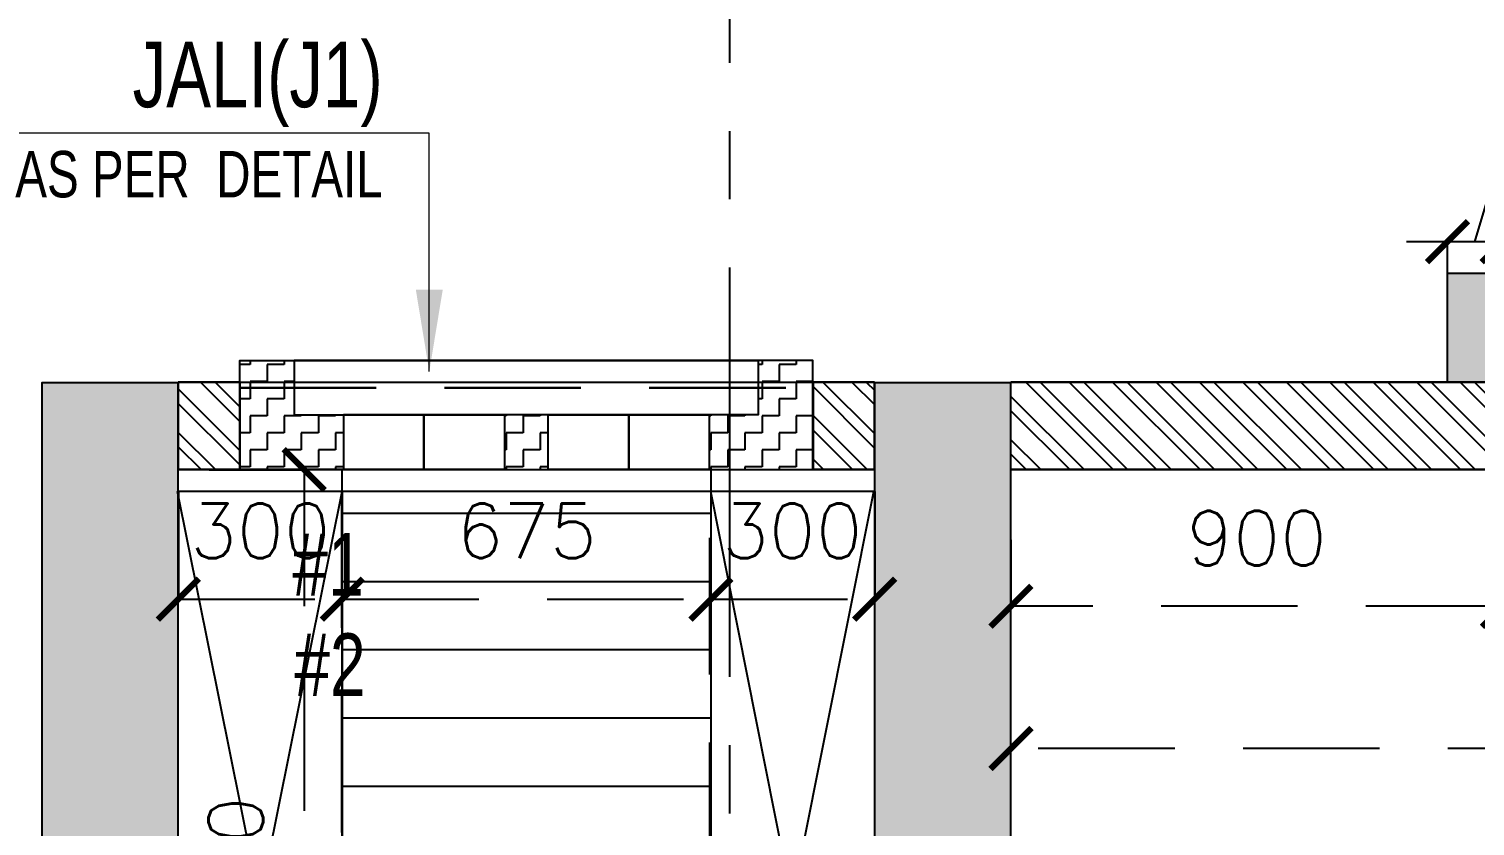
# Model space of a CAD drawing. Header units: millimetres. Extents: x 1124992 to 1258557, y -5767803 to -5695799.
# Drawn here: x 1213314 to 1215962, y -5710752 to -5709291 of the extents above; entities that cross this region are included whole.
import ezdxf

# ---------------------------------------------------------------- set-up
doc = ezdxf.new("R2010")
doc.units = ezdxf.units.MM
doc.header["$LTSCALE"] = 1000
doc.header["$MEASUREMENT"] = 0
for name, pattern in [('$1$AUDIT_D_120904163729-0', [0]), ('$36$HIDDEN', [0.375, 0.25, -0.125]), ('3BHK-A$0$AUDIT_D_120904163729-0', [0]), ('AUDIT_D_120904163729-0', [0]), ('T8(T9 IS SIMILAR) - DIMENSION & TEXTING$0$HIDDEN', [0.375, 0.25, -0.125]), ('T8(T9 IS SIMILAR) - TYPICAL FLOOR ELEVATION$0$AUDIT_D_120904163729-0', [0]), ('T8(T9 IS SIMILAR) - TYPICAL FLOOR ELEVATION$0$HIDDEN', [0.375, 0.25, -0.125]), ('T8(T9 IS SIMILAR)$0$$0$HIDDEN', [0.375, 0.25, -0.125]), ('T8(T9 IS SIMILAR)$0$HIDDEN', [0.375, 0.25, -0.125]), ('T8_REFUGE COLUMNS$0$CENTER2', [1.125, 0.75, -0.125, 0.125, -0.125])]:
    doc.linetypes.add(name, pattern=pattern)
doc.layers.get('0').update_dxf_attribs({"linetype": 'AUDIT_D_120904163729-0'})
for name, color, linetype in [('$0$A-HATCH -160', 251, '$1$AUDIT_D_120904163729-0'), ('$21$A-DIMENSIONS', 2, '$36$HIDDEN'), ('3BHK-A$0$$1$CUT-OUT', 49, 'Continuous'), ('3BHK-A$0$A-HATCH -160', 251, '3BHK-A$0$AUDIT_D_120904163729-0'), ('3BHK-A$0$CUT-OUT', 49, 'Continuous'), ('3BHK-A$0$ELE 1', 1, 'Continuous'), ('T8(T9 IS SIMILAR) - DIMENSION & TEXTING$0$A-DIMENSIONS', 2, 'T8(T9 IS SIMILAR) - DIMENSION & TEXTING$0$HIDDEN'), ('T8(T9 IS SIMILAR) - TYPICAL FLOOR ELEVATION$0$A-DIM', 1, 'T8(T9 IS SIMILAR) - TYPICAL FLOOR ELEVATION$0$AUDIT_D_120904163729-0'), ('T8(T9 IS SIMILAR) - TYPICAL FLOOR ELEVATION$0$A-WALL HATCH', 252, 'T8(T9 IS SIMILAR) - TYPICAL FLOOR ELEVATION$0$AUDIT_D_120904163729-0'), ('T8(T9 IS SIMILAR) - TYPICAL FLOOR ELEVATION$0$A-WALL-FEATURES', 6, 'T8(T9 IS SIMILAR) - TYPICAL FLOOR ELEVATION$0$AUDIT_D_120904163729-0'), ('T8_REFUGE COLUMNS$0$A-CENTERLINE', 193, 'T8_REFUGE COLUMNS$0$CENTER2'), ('T8_REFUGE COLUMNS$0$A-RCC COLS', 3, 'Continuous'), ('T8_TYPICAL COLUMNS$0$A-RCC COLS', 3, 'Continuous')]:
    doc.layers.add(name, color=color, linetype=linetype)
for name, color, linetype, lineweight in [('3BHK-A$0$$1$A-WALL- 160', 6, 'Continuous', 30), ('T8(T9 IS SIMILAR) - DIMENSION & TEXTING$0$R0-18-10-2014-T1-1st Podium Floor Plan$0$Text', 2, 'Continuous', 0), ('T8(T9 IS SIMILAR) - TYPICAL FLOOR ELEVATION$0$ELE-1', 4, 'Continuous', 30), ('T8(T9 IS SIMILAR)$0$D&W', 8, 'Continuous', 25), ('T8(T9 IS SIMILAR)$0$SCPL BEAM', 191, 'T8(T9 IS SIMILAR)$0$$0$HIDDEN', 13)]:
    doc.layers.add(name, color=color, linetype=linetype, lineweight=lineweight)
doc.layers.add('T8_REFUGE COLUMNS$1$COL-HATCH', color=7, linetype='Continuous', lineweight=25, true_color=0xa3a3a3)
doc.styles.add('T8(T9 IS SIMILAR) - DIMENSION & TEXTING$0$ARIAL ARROW', font='swisscl.ttf')
doc.styles.add('T8(T9 IS SIMILAR) - DIMENSION & TEXTING$0$Romans 1', font='romans.shx', dxfattribs={"height": 100})
doc.styles.add('T8(T9 IS SIMILAR) - DIMENSION & TEXTING$0$Tahoma', font='tahoma.ttf')
doc.styles.add('T8(T9 IS SIMILAR) - TYPICAL FLOOR ELEVATION$0$Romans 1', font='romans.shx', dxfattribs={"height": 100})
doc.dimstyles.new('T8(T9 IS SIMILAR) - DIMENSION & TEXTING$0$ALPINE S', dxfattribs={"dimscale": 0, "dimtxt": 100, "dimasz": 75, "dimexe": 0, "dimexo": 0, "dimgap": 75, "dimtad": 1, "dimdec": 0, "dimzin": 0, "dimdsep": 46, "dimtxsty": 'T8(T9 IS SIMILAR) - DIMENSION & TEXTING$0$Romans 1', "dimblk": 'T8(T9 IS SIMILAR) - DIMENSION & TEXTING$0$_ArchTick', "dimcen": 0.09, "dimclrd": 256, "dimclre": 256, "dimclrt": 7, "dimadec": 0, "dimazin": 0, "dimtfac": 1, "dimtdec": 0, "dimtofl": 0, "dimtmove": 1, "dimatfit": 0, "dimldrblk": 'T8(T9 IS SIMILAR) - DIMENSION & TEXTING$0$_Open90', "dimfxl": 1, "dimtolj": 1, "dimtzin": 0, "dimarcsym": 0})
doc.dimstyles.new('T8(T9 IS SIMILAR) - DIMENSION & TEXTING$0$SAMATA STD', dxfattribs={"dimtxt": 100, "dimasz": 50, "dimexe": 50, "dimexo": 50, "dimgap": 10, "dimtad": 0, "dimdec": 0, "dimrnd": 5, "dimzin": 0, "dimdsep": 46, "dimtxsty": 'T8(T9 IS SIMILAR) - DIMENSION & TEXTING$0$Tahoma', "dimblk": 'T8(T9 IS SIMILAR) - DIMENSION & TEXTING$0$_Origin2', "dimcen": -50, "dimdle": 50, "dimclrd": 7, "dimclre": 7, "dimclrt": 7, "dimadec": 0, "dimazin": 0, "dimtfac": 1, "dimtdec": 0, "dimtmove": 1, "dimatfit": 3, "dimfxl": 150, "dimtfill": 1, "dimtolj": 1, "dimtzin": 0, "dimlwd": -1, "dimlwe": -1, "dimarcsym": 0})
doc.dimstyles.new('T8(T9 IS SIMILAR) - TYPICAL FLOOR ELEVATION$0$ALPINE S', dxfattribs={"dimscale": 0, "dimtxt": 100, "dimasz": 75, "dimexe": 0, "dimexo": 0, "dimgap": 75, "dimtad": 1, "dimdec": 0, "dimzin": 0, "dimdsep": 46, "dimtxsty": 'T8(T9 IS SIMILAR) - TYPICAL FLOOR ELEVATION$0$Romans 1', "dimblk": 'T8(T9 IS SIMILAR) - TYPICAL FLOOR ELEVATION$0$_ArchTick', "dimcen": 0.09, "dimclrd": 256, "dimclre": 256, "dimclrt": 7, "dimadec": 0, "dimazin": 0, "dimtfac": 1, "dimtdec": 0, "dimtofl": 0, "dimtmove": 1, "dimatfit": 0, "dimldrblk": 'T8(T9 IS SIMILAR) - TYPICAL FLOOR ELEVATION$0$_Open90', "dimfxl": 1, "dimtolj": 1, "dimtzin": 0, "dimarcsym": 0})
pattern_1 = [(45, (-0.65, 1285.594), (-39.77475644, 39.77475644), []), (45, (25.864, 1285.594), (-39.77475644, 39.77475644), [])]
pattern_2 = [(0, (0, 0), (31.25, 31.25), [31.25, -31.25]), (90, (31.25, 0), (-31.25, 31.25), [31.25, -31.25])]

# ---------------------------------------------------------------- blocks, each defined once
blk = doc.blocks.new('T8(T9 IS SIMILAR) - DIMENSION & TEXTING$0$_ArchTick')
at = {"color": 0, "linetype": 'ByBlock', "const_width": 0.15}
blk.add_lwpolyline([(-0.5, -0.5), (0.5, 0.5)], dxfattribs=at)
blk = doc.blocks.new('*D439')
at = {"layer": 'T8(T9 IS SIMILAR) - DIMENSION & TEXTING$0$A-DIMENSIONS', "linetype": 'T8(T9 IS SIMILAR) - DIMENSION & TEXTING$0$HIDDEN', "lineweight": -2, "transparency": 16777216}
for p, q in [((1215112.3, -5710724.7), (1215112.3, -5710609.5)), ((1218412.3, -5710724.7), (1218412.3, -5710609.5))]:
    blk.add_line(p, q, dxfattribs=at)
at = {"layer": 'T8(T9 IS SIMILAR) - DIMENSION & TEXTING$0$A-DIMENSIONS', "lineweight": -2, "transparency": 16777216}
blk.add_line((1218412.3, -5710609.5), (1215112.3, -5710609.5), dxfattribs=at)
at = {"layer": 'T8(T9 IS SIMILAR) - DIMENSION & TEXTING$0$A-DIMENSIONS', "linetype": 'ByBlock', "lineweight": -2, "transparency": 16777216, "xscale": 75, "yscale": 75, "zscale": 75, "rotation": 180}
blk.add_blockref('T8(T9 IS SIMILAR) - DIMENSION & TEXTING$0$_ArchTick', (1215112.3, -5710609.5), dxfattribs=at)
at = {"layer": 'T8(T9 IS SIMILAR) - DIMENSION & TEXTING$0$A-DIMENSIONS', "linetype": 'ByBlock', "lineweight": -2, "transparency": 16777216, "xscale": 75, "yscale": 75, "zscale": 75}
blk.add_blockref('T8(T9 IS SIMILAR) - DIMENSION & TEXTING$0$_ArchTick', (1218412.3, -5710609.5), dxfattribs=at)
at = {"layer": 'T8(T9 IS SIMILAR) - DIMENSION & TEXTING$0$A-DIMENSIONS', "color": 7, "linetype": 'ByBlock', "transparency": 16777216, "insert": (1216762.3, -5710484.5), "char_height": 100, "attachment_point": 5, "style": 'T8(T9 IS SIMILAR) - DIMENSION & TEXTING$0$Romans 1'}
blk.add_mtext('\\A1;3300', dxfattribs=at)
blk = doc.blocks.new('T8(T9 IS SIMILAR) - DIMENSION & TEXTING$0$_Open90')
at = {"color": 0, "linetype": 'ByBlock', "lineweight": -2}
for p, q in [((-0.5, 0.5), (0, 0)), ((0, 0), (-1, 0)), ((0, 0), (-0.5, -0.5))]:
    blk.add_line(p, q, dxfattribs=at)
blk = doc.blocks.new('*D441')
at = {"layer": 'T8(T9 IS SIMILAR) - DIMENSION & TEXTING$0$A-DIMENSIONS', "linetype": 'T8(T9 IS SIMILAR) - DIMENSION & TEXTING$0$HIDDEN', "lineweight": -2, "transparency": 16777216}
for p, q in [((1215112.3, -5710227.2), (1215112.3, -5710349)), ((1216012.3, -5710227.2), (1216012.3, -5710349))]:
    blk.add_line(p, q, dxfattribs=at)
at = {"layer": 'T8(T9 IS SIMILAR) - DIMENSION & TEXTING$0$A-DIMENSIONS', "lineweight": -2, "transparency": 16777216}
blk.add_line((1216012.3, -5710349), (1215112.3, -5710349), dxfattribs=at)
at = {"layer": 'T8(T9 IS SIMILAR) - DIMENSION & TEXTING$0$A-DIMENSIONS', "linetype": 'ByBlock', "lineweight": -2, "transparency": 16777216, "xscale": 75, "yscale": 75, "zscale": 75, "rotation": 180}
blk.add_blockref('T8(T9 IS SIMILAR) - DIMENSION & TEXTING$0$_ArchTick', (1215112.3, -5710349), dxfattribs=at)
at = {"layer": 'T8(T9 IS SIMILAR) - DIMENSION & TEXTING$0$A-DIMENSIONS', "linetype": 'ByBlock', "lineweight": -2, "transparency": 16777216, "xscale": 75, "yscale": 75, "zscale": 75}
blk.add_blockref('T8(T9 IS SIMILAR) - DIMENSION & TEXTING$0$_ArchTick', (1216012.3, -5710349), dxfattribs=at)
at = {"layer": 'T8(T9 IS SIMILAR) - DIMENSION & TEXTING$0$A-DIMENSIONS', "color": 7, "linetype": 'ByBlock', "transparency": 16777216, "insert": (1215562.3, -5710224), "char_height": 100, "attachment_point": 5, "style": 'T8(T9 IS SIMILAR) - DIMENSION & TEXTING$0$Romans 1'}
blk.add_mtext('\\A1;900', dxfattribs=at)
blk = doc.blocks.new('T8(T9 IS SIMILAR) - DIMENSION & TEXTING$0$_Origin2')
at = {"color": 0, "linetype": 'ByBlock', "lineweight": -2}
blk.add_line((-0.5, 0), (-1, 0), dxfattribs=at)
for radius in [0.5, 0.25]:
    blk.add_circle((0, 0), radius, dxfattribs=at)
blk = doc.blocks.new('*D332')
at = {"layer": 'T8(T9 IS SIMILAR) - DIMENSION & TEXTING$0$A-DIMENSIONS', "linetype": 'T8(T9 IS SIMILAR) - DIMENSION & TEXTING$0$HIDDEN', "lineweight": -2, "transparency": 16777216}
for p, q in [((1213587.3, -5710138.5), (1213587.3, -5710336)), ((1213887.5, -5710138.5), (1213887.5, -5710336))]:
    blk.add_line(p, q, dxfattribs=at)
at = {"layer": 'T8(T9 IS SIMILAR) - DIMENSION & TEXTING$0$A-DIMENSIONS', "lineweight": -2, "transparency": 16777216}
blk.add_line((1213587.3, -5710336), (1213887.5, -5710336), dxfattribs=at)
at = {"layer": 'T8(T9 IS SIMILAR) - DIMENSION & TEXTING$0$A-DIMENSIONS', "linetype": 'ByBlock', "lineweight": -2, "transparency": 16777216, "xscale": 75, "yscale": 75, "zscale": 75, "rotation": 180}
blk.add_blockref('T8(T9 IS SIMILAR) - DIMENSION & TEXTING$0$_ArchTick', (1213587.3, -5710336), dxfattribs=at)
at = {"layer": 'T8(T9 IS SIMILAR) - DIMENSION & TEXTING$0$A-DIMENSIONS', "linetype": 'ByBlock', "lineweight": -2, "transparency": 16777216, "xscale": 75, "yscale": 75, "zscale": 75}
blk.add_blockref('T8(T9 IS SIMILAR) - DIMENSION & TEXTING$0$_ArchTick', (1213887.5, -5710336), dxfattribs=at)
at = {"layer": 'T8(T9 IS SIMILAR) - DIMENSION & TEXTING$0$A-DIMENSIONS', "color": 7, "linetype": 'ByBlock', "transparency": 16777216, "insert": (1213737.4, -5710211), "char_height": 100, "attachment_point": 5, "style": 'T8(T9 IS SIMILAR) - DIMENSION & TEXTING$0$Romans 1'}
blk.add_mtext('\\A1;300', dxfattribs=at)
blk = doc.blocks.new('*D333')
at = {"layer": 'T8(T9 IS SIMILAR) - DIMENSION & TEXTING$0$A-DIMENSIONS', "linetype": 'T8(T9 IS SIMILAR) - DIMENSION & TEXTING$0$HIDDEN', "lineweight": -2, "transparency": 16777216}
for p, q in [((1213643.5, -5710098.8), (1213817.6, -5710098.8)), ((1213643.7, -5711639.2), (1213817.6, -5711639.2))]:
    blk.add_line(p, q, dxfattribs=at)
at = {"layer": 'T8(T9 IS SIMILAR) - DIMENSION & TEXTING$0$A-DIMENSIONS', "lineweight": -2, "transparency": 16777216}
blk.add_line((1213817.6, -5710098.8), (1213817.6, -5711639.2), dxfattribs=at)
at = {"layer": 'T8(T9 IS SIMILAR) - DIMENSION & TEXTING$0$A-DIMENSIONS', "linetype": 'ByBlock', "lineweight": -2, "transparency": 16777216, "xscale": 75, "yscale": 75, "zscale": 75}
for p, rotation in [((1213817.6, -5710098.8), 90), ((1213817.6, -5711639.2), 270)]:
    blk.add_blockref('T8(T9 IS SIMILAR) - DIMENSION & TEXTING$0$_ArchTick', p, dxfattribs=dict(at, rotation=rotation))
at = {"layer": 'T8(T9 IS SIMILAR) - DIMENSION & TEXTING$0$A-DIMENSIONS', "color": 7, "linetype": 'ByBlock', "transparency": 16777216, "insert": (1213692.6, -5710869), "char_height": 100, "attachment_point": 5, "rotation": 90, "style": 'T8(T9 IS SIMILAR) - DIMENSION & TEXTING$0$Romans 1'}
blk.add_mtext('\\A1;1540', dxfattribs=at)
blk = doc.blocks.new('*D179')
at = {"layer": 'T8(T9 IS SIMILAR) - DIMENSION & TEXTING$0$A-DIMENSIONS', "linetype": 'T8(T9 IS SIMILAR) - DIMENSION & TEXTING$0$HIDDEN', "lineweight": -2, "transparency": 16777216}
for p, q in [((1213887.5, -5710138.5), (1213887.5, -5710336)), ((1214562.6, -5710138.5), (1214562.6, -5710336))]:
    blk.add_line(p, q, dxfattribs=at)
at = {"layer": 'T8(T9 IS SIMILAR) - DIMENSION & TEXTING$0$A-DIMENSIONS', "lineweight": -2, "transparency": 16777216}
blk.add_line((1213887.5, -5710336), (1214562.6, -5710336), dxfattribs=at)
at = {"layer": 'T8(T9 IS SIMILAR) - DIMENSION & TEXTING$0$A-DIMENSIONS', "linetype": 'ByBlock', "lineweight": -2, "transparency": 16777216, "xscale": 75, "yscale": 75, "zscale": 75, "rotation": 180}
blk.add_blockref('T8(T9 IS SIMILAR) - DIMENSION & TEXTING$0$_ArchTick', (1213887.5, -5710336), dxfattribs=at)
at = {"layer": 'T8(T9 IS SIMILAR) - DIMENSION & TEXTING$0$A-DIMENSIONS', "linetype": 'ByBlock', "lineweight": -2, "transparency": 16777216, "xscale": 75, "yscale": 75, "zscale": 75}
blk.add_blockref('T8(T9 IS SIMILAR) - DIMENSION & TEXTING$0$_ArchTick', (1214562.6, -5710336), dxfattribs=at)
at = {"layer": 'T8(T9 IS SIMILAR) - DIMENSION & TEXTING$0$A-DIMENSIONS', "color": 7, "linetype": 'ByBlock', "transparency": 16777216, "insert": (1214225, -5710211), "char_height": 100, "attachment_point": 5, "style": 'T8(T9 IS SIMILAR) - DIMENSION & TEXTING$0$Romans 1'}
blk.add_mtext('\\A1;675', dxfattribs=at)
blk = doc.blocks.new('*D180')
at = {"layer": 'T8(T9 IS SIMILAR) - DIMENSION & TEXTING$0$A-DIMENSIONS', "linetype": 'T8(T9 IS SIMILAR) - DIMENSION & TEXTING$0$HIDDEN', "lineweight": -2, "transparency": 16777216}
for p, q in [((1214562.6, -5710138.5), (1214562.6, -5710336)), ((1214862.8, -5710138.5), (1214862.8, -5710336))]:
    blk.add_line(p, q, dxfattribs=at)
at = {"layer": 'T8(T9 IS SIMILAR) - DIMENSION & TEXTING$0$A-DIMENSIONS', "lineweight": -2, "transparency": 16777216}
blk.add_line((1214562.6, -5710336), (1214862.8, -5710336), dxfattribs=at)
at = {"layer": 'T8(T9 IS SIMILAR) - DIMENSION & TEXTING$0$A-DIMENSIONS', "linetype": 'ByBlock', "lineweight": -2, "transparency": 16777216, "xscale": 75, "yscale": 75, "zscale": 75, "rotation": 180}
blk.add_blockref('T8(T9 IS SIMILAR) - DIMENSION & TEXTING$0$_ArchTick', (1214562.6, -5710336), dxfattribs=at)
at = {"layer": 'T8(T9 IS SIMILAR) - DIMENSION & TEXTING$0$A-DIMENSIONS', "linetype": 'ByBlock', "lineweight": -2, "transparency": 16777216, "xscale": 75, "yscale": 75, "zscale": 75}
blk.add_blockref('T8(T9 IS SIMILAR) - DIMENSION & TEXTING$0$_ArchTick', (1214862.8, -5710336), dxfattribs=at)
at = {"layer": 'T8(T9 IS SIMILAR) - DIMENSION & TEXTING$0$A-DIMENSIONS', "color": 7, "linetype": 'ByBlock', "transparency": 16777216, "insert": (1214711.7, -5710211), "char_height": 100, "attachment_point": 5, "style": 'T8(T9 IS SIMILAR) - DIMENSION & TEXTING$0$Romans 1'}
blk.add_mtext('\\A1;300', dxfattribs=at)
blk = doc.blocks.new('T8_REFUGE COLUMNS')
at = {"layer": 'T8_REFUGE COLUMNS$1$COL-HATCH', "linetype": 'ByBlock'}
h = blk.add_hatch(color=256, dxfattribs=at)
h.dxf.hatch_style = 1
h.paths.add_polyline_path([(1213587.1, -5709939.9), (1213337.1, -5709939.9), (1213337.1, -5714149.9), (1213587.1, -5714149.9)])
h = blk.add_hatch(color=256, dxfattribs=at)
h.dxf.hatch_style = 1
h.paths.add_polyline_path([(1214862.1, -5711799.9), (1215112.1, -5711799.9), (1215112.1, -5709939.9), (1214862.1, -5709939.9)])
at = {"layer": 'T8_REFUGE COLUMNS$0$A-CENTERLINE'}
blk.add_line((1214597.1, -5722853.5), (1214597.1, -5698299.6), dxfattribs=at)
at = {"layer": 'T8_REFUGE COLUMNS$0$A-RCC COLS', "linetype": 'ByBlock'}
for points in [[(1213587.1, -5709939.9), (1213337.1, -5709939.9), (1213337.1, -5714149.9), (1213587.1, -5714149.9)], [(1214862.1, -5711799.9), (1215112.1, -5711799.9), (1215112.1, -5709939.9), (1214862.1, -5709939.9)]]:
    blk.add_lwpolyline(points, close=True, dxfattribs=at)
blk = doc.blocks.new('T8_TYPICAL COLUMNS')
at = {"layer": 'T8_TYPICAL COLUMNS$0$A-RCC COLS', "linetype": 'ByBlock'}
blk.add_blockref('T8_REFUGE COLUMNS', (0, 0), dxfattribs=at)
blk = doc.blocks.new('3BHK-A')
at = {"layer": '3BHK-A$0$A-HATCH -160', "linetype": 'ByBlock'}
h = blk.add_hatch(dxfattribs=at)
h.set_pattern_fill('ANSI32', color=256, scale=150)
h.set_pattern_definition(pattern_1)
h.paths.add_polyline_path([(1196532.4, -5710099.8), (1197432.3, -5710099.8), (1197432.3, -5709939.8), (1196532.4, -5709939.8)])
h = blk.add_hatch(dxfattribs=at)
h.set_pattern_fill('ANSI32', color=256, scale=150)
h.set_pattern_definition(pattern_1)
h.paths.add_polyline_path([(1197682.4, -5709940), (1197794.9, -5709940), (1197794.9, -5710099.8), (1197682.4, -5710099.8)])
h = blk.add_hatch(dxfattribs=at)
h.set_pattern_fill('ANSI32', color=256, scale=150)
h.set_pattern_definition(pattern_1)
h.paths.add_polyline_path([(1198844.9, -5710099.8), (1198957.4, -5710099.8), (1198957.4, -5709939.8), (1198844.9, -5709939.8)])
at = {"layer": '3BHK-A$0$CUT-OUT'}
h = blk.add_hatch(dxfattribs=at)
h.set_pattern_fill('ANSI31', color=256, scale=1000, angle=135)
h.set_pattern_definition([(180, (11267.68, 7945.86), (-2e-14, -125), [])])
h.paths.add_polyline_path([(1198657.1, -5710098.5), (1197982.2, -5710098.5), (1197981.9, -5711639.1), (1198657.1, -5711639.1)])
at = {"layer": '3BHK-A$0$$1$A-WALL- 160', "linetype": 'ByBlock'}
for p, q in [((1197432.3, -5709938.5, 0), (1196532.4, -5709938.5, 0)), ((1197432.3, -5710098.5, 0), (1196532.4, -5710098.5, 0))]:
    blk.add_line(p, q, dxfattribs=at)
at = {"layer": '3BHK-A$0$$1$A-WALL- 160', "linetype": 'ByBlock', "elevation": 0}
for points in [[(1197794.9, -5709938.5), (1197682.4, -5709938.5), (1197682.4, -5710098.5), (1197794.9, -5710098.5)], [(1198844.9, -5709938.5), (1198957.4, -5709938.5), (1198957.4, -5710098.5), (1198844.9, -5710098.5)]]:
    blk.add_lwpolyline(points, close=True, dxfattribs=at)
at = {"layer": '3BHK-A$0$$1$CUT-OUT'}
for p, q in [((1198844.9, -5709938.5, 0), (1197794.9, -5709938.5, 0)), ((1198844.9, -5710098.5, 0), (1197794.9, -5710098.5, 0))]:
    blk.add_line(p, q, dxfattribs=at)
at = {"layer": '3BHK-A$0$CUT-OUT'}
for p, q in [((1197683.8, -5711639.1, 0), (1197982, -5710138.5, 0.4)), ((1197982, -5711639.1, 0.4), (1197683.8, -5710138.5, 0)), ((1198958.8, -5711639.1, 0), (1198657.1, -5710138.5, 0.4)), ((1198657.1, -5711639.1, 0.4), (1198958.8, -5710138.5, 0))]:
    blk.add_line(p, q, dxfattribs=at)
at = {"layer": '3BHK-A$0$CUT-OUT', "elevation": 0.4}
blk.add_lwpolyline([(1198657.1, -5710098.5), (1197982.2, -5710098.5), (1197981.9, -5711639.1), (1198657.1, -5711639.1)], close=True, dxfattribs=at)
at = {"layer": '3BHK-A$0$ELE 1', "linetype": 'ByBlock'}
for p, q in [((1197683.8, -5710138.5, 0), (1198957.5, -5710138.5, -0.5)), ((1197982, -5710138.5, 0.4), (1197982, -5711639.1, 0.4)), ((1198657.1, -5710138.5, 0.4), (1198657.1, -5711639.1, 0.4))]:
    blk.add_line(p, q, dxfattribs=at)
blk = doc.blocks.new('T8(T9 IS SIMILAR) - TYPICAL FLOOR ELEVATION$0$_ArchTick')
at = {"color": 0, "linetype": 'ByBlock', "const_width": 0.15}
blk.add_lwpolyline([(-0.5, -0.5), (0.5, 0.5)], dxfattribs=at)
blk = doc.blocks.new('*D728')
at = {"layer": 'T8(T9 IS SIMILAR) - TYPICAL FLOOR ELEVATION$0$A-DIM', "lineweight": -2, "transparency": 16777216}
for p, q in [((1215961.7, -5709681.1), (1216010.5, -5709518.6)), ((1216010.5, -5709518.6), (1216403.3, -5709518.6)), ((1215911.7, -5709681.1), (1215836.7, -5709681.1)), ((1216011.7, -5709681.1), (1215911.7, -5709681.1)), ((1216011.7, -5709681.1), (1216086.7, -5709681.1))]:
    blk.add_line(p, q, dxfattribs=at)
at = {"layer": 'T8(T9 IS SIMILAR) - TYPICAL FLOOR ELEVATION$0$A-DIM', "linetype": 'T8(T9 IS SIMILAR) - TYPICAL FLOOR ELEVATION$0$HIDDEN', "lineweight": -2, "transparency": 16777216}
for p, q in [((1215911.7, -5709738.8), (1215911.7, -5709681.1)), ((1216011.7, -5709738.8), (1216011.7, -5709681.1))]:
    blk.add_line(p, q, dxfattribs=at)
at = {"layer": 'T8(T9 IS SIMILAR) - TYPICAL FLOOR ELEVATION$0$A-DIM', "linetype": 'ByBlock', "lineweight": -2, "transparency": 16777216, "xscale": 75, "yscale": 75, "zscale": 75}
blk.add_blockref('T8(T9 IS SIMILAR) - TYPICAL FLOOR ELEVATION$0$_ArchTick', (1215911.7, -5709681.1), dxfattribs=at)
at = {"layer": 'T8(T9 IS SIMILAR) - TYPICAL FLOOR ELEVATION$0$A-DIM', "linetype": 'ByBlock', "lineweight": -2, "transparency": 16777216, "xscale": 75, "yscale": 75, "zscale": 75, "rotation": 180}
blk.add_blockref('T8(T9 IS SIMILAR) - TYPICAL FLOOR ELEVATION$0$_ArchTick', (1216011.7, -5709681.1), dxfattribs=at)
at = {"layer": 'T8(T9 IS SIMILAR) - TYPICAL FLOOR ELEVATION$0$A-DIM', "color": 7, "linetype": 'ByBlock', "transparency": 16777216, "insert": (1216206.9, -5709393.6), "char_height": 100, "attachment_point": 5, "style": 'T8(T9 IS SIMILAR) - TYPICAL FLOOR ELEVATION$0$Romans 1', "bg_fill": 3, "box_fill_scale": 1.25, "bg_fill_color": 256, "bg_fill_true_color": 13158600, "bg_fill_transparency": 0}
blk.add_mtext('\\A1;100', dxfattribs=at)
blk = doc.blocks.new('T8(T9 IS SIMILAR) - TYPICAL FLOOR ELEVATION$0$_Open90')
at = {"color": 0, "linetype": 'ByBlock', "lineweight": -2}
for p, q in [((-0.5, 0.5), (0, 0)), ((0, 0), (-1, 0)), ((0, 0), (-0.5, -0.5))]:
    blk.add_line(p, q, dxfattribs=at)
blk = doc.blocks.new('T8(T9 IS SIMILAR) - TYPICAL FLOOR ELEVATION$0$JG')
at = {"layer": 'T8(T9 IS SIMILAR) - TYPICAL FLOOR ELEVATION$0$A-WALL HATCH', "linetype": 'ByBlock'}
h = blk.add_hatch(dxfattribs=at)
h.set_pattern_fill('ZIGZAG', color=256, scale=250)
h.set_pattern_definition(pattern_2)
h.paths.add_polyline_path([(1133312.3, -5722820.5), (1133392.5, -5722820.5), (1133392.5, -5722720.5), (1133312.3, -5722720.5)])
edge = h.paths.add_edge_path()
edge.add_line((1133877.2, -5722870.5), (1133877.2, -5722920.5))
edge.add_line((1133877.2, -5722920.5), (1133777.2, -5722920.5))
edge.add_line((1133777.2, -5722920.5), (1133777.2, -5722870.5))
edge.add_line((1133777.2, -5722870.5), (1133777.2, -5722820.5))
edge.add_line((1133777.2, -5722820.5), (1133687.4, -5722820.5))
edge.add_line((1133687.4, -5722820.5), (1133687.4, -5722720.5))
edge.add_line((1133687.4, -5722720.5), (1133877.2, -5722720.6))
edge.add_line((1133877.2, -5722720.6), (1133877.2, -5722870.5))
edge.add_line((1132827.4, -5722870.5), (1132827.4, -5722920.5))
edge.add_line((1132827.4, -5722920.5), (1132927.4, -5722920.5))
edge.add_line((1132927.4, -5722920.5), (1132927.4, -5722870.5))
edge.add_line((1132927.4, -5722870.5), (1132927.4, -5722820.5))
edge.add_line((1132927.4, -5722820.5), (1133017.4, -5722820.5))
edge.add_line((1133017.4, -5722820.5), (1133017.4, -5722720.5))
edge.add_line((1133017.4, -5722720.5), (1132827.4, -5722720.5))
edge.add_line((1132827.4, -5722720.5), (1132827.4, -5722870.5))
at = {"layer": 'T8(T9 IS SIMILAR) - TYPICAL FLOOR ELEVATION$0$A-WALL-FEATURES', "color": 3, "elevation": -1.3}
for points in [[(1132827.4, -5722870.5), (1132827.4, -5722870.5), (1132827.4, -5722920.5), (1132927.4, -5722920.5), (1132927.4, -5722870.5), (1132927.4, -5722820.5), (1133017.4, -5722820.5), (1133017.4, -5722720.5), (1132827.4, -5722720.5), (1132827.4, -5722870.5)], [(1133877.2, -5722870.5), (1133877.2, -5722870.5), (1133877.2, -5722920.5), (1133777.2, -5722920.5), (1133777.2, -5722870.5), (1133777.2, -5722820.5), (1133687.4, -5722820.5), (1133687.4, -5722720.5), (1133877.2, -5722720.6), (1133877.2, -5722870.5)]]:
    blk.add_lwpolyline(points, dxfattribs=at)
blk.add_lwpolyline([(1133312.3, -5722820.5), (1133392.5, -5722820.5), (1133392.5, -5722720.5), (1133312.3, -5722720.5)], close=True, dxfattribs=at)
at = {"layer": 'T8(T9 IS SIMILAR) - TYPICAL FLOOR ELEVATION$0$ELE-1', "color": 5}
for p, q in [((1133017.4, -5722720.5, -1.3), (1133312.3, -5722720.5, -1.3)), ((1133164.8, -5722820.5, -1.3), (1133164.8, -5722720.5, -1.3)), ((1133687.4, -5722720.5, -1.3), (1133392.5, -5722720.5, -1.3)), ((1133539.9, -5722820.5, -1.3), (1133539.9, -5722720.5, -1.3)), ((1133312.3, -5722820.5, -1.3), (1133017.4, -5722820.5, -1.3)), ((1133392.5, -5722820.5, -1.3), (1133687.4, -5722820.5, -1.3)), ((1132927.4, -5722920.5, -1.3), (1133777.2, -5722920.5, -1.3))]:
    blk.add_line(p, q, dxfattribs=at)
at = {"layer": 'T8(T9 IS SIMILAR) - TYPICAL FLOOR ELEVATION$0$ELE-1', "color": 5, "linetype": 'T8(T9 IS SIMILAR) - TYPICAL FLOOR ELEVATION$0$HIDDEN'}
blk.add_line((1133877.2, -5722870.5, -1.3), (1132827.4, -5722870.5, -1.3), dxfattribs=at)
blk = doc.blocks.new('T8(T9 IS SIMILAR) - DIMENSION & TEXTING')
at = {"layer": 'T8(T9 IS SIMILAR) - DIMENSION & TEXTING$0$R0-18-10-2014-T1-1st Podium Floor Plan$0$Text', "style": 'T8(T9 IS SIMILAR) - DIMENSION & TEXTING$0$ARIAL ARROW'}
for s, insert, char_height, width, attachment_point in [('JALI(J1)\\P{\\H0.70833x;AS PER  DETAIL}', (1213961.6, -5709314.9, 0.5), 120, 3557.379, 3), ('#1', (1213926.8, -5710329.8, 0), 114.75, 1512.561, 9), ('#2', (1213930.4, -5710513.4, 0), 114.75, 1512.561, 9)]:
    blk.add_mtext(s, dxfattribs=dict(at, insert=insert, char_height=char_height, width=width, attachment_point=attachment_point))
at = {"layer": 'T8(T9 IS SIMILAR) - DIMENSION & TEXTING$0$A-DIMENSIONS', "linetype": 'ByBlock'}
dim = blk.add_linear_dim(base=(1213817.6, -5711639.2), p1=(1213643.5, -5710098.8), p2=(1213643.7, -5711639.2), angle=270, dimstyle='T8(T9 IS SIMILAR) - DIMENSION & TEXTING$0$ALPINE S', override={"dimscale": 1, "dimfxl": 5, "dimarcsym": 1}, dxfattribs=at)
dim.commit()
dim.dimension.update_dxf_attribs({"geometry": '*D333', "text_midpoint": (1213692.6, -5710869)})
for base, p1, p2, picture, middle in [((1213887.5, -5710336), (1213587.3, -5710138.5, 0), (1213887.5, -5710138.5, 0.9), '*D332', (1213737.4, -5710336)), ((1214862.8, -5710336), (1214562.6, -5710138.5), (1214862.8, -5710138.5, 0.5), '*D180', (1214711.7, -5710336))]:
    dim = blk.add_linear_dim(base=base, p1=p1, p2=p2, dimstyle='T8(T9 IS SIMILAR) - DIMENSION & TEXTING$0$ALPINE S', override={"dimscale": 1, "dimfxl": 5, "dimarcsym": 1}, dxfattribs=at)
    dim.commit()
    dim.dimension.update_dxf_attribs({"geometry": picture, "text_midpoint": middle, "dimtype": 128})
for base, p1, p2, picture, middle in [((1214562.6, -5710336), (1213887.5, -5710138.5, 0.9), (1214562.6, -5710138.5, 0.9), '*D179', (1214225, -5710211)), ((1215112.3, -5710349), (1216012.3, -5710227.2), (1215112.3, -5710227.2, 0.4), '*D441', (1215562.3, -5710224)), ((1215112.3, -5710609.5), (1218412.3, -5710724.7, 0.4), (1215112.3, -5710724.7, 0.4), '*D439', (1216762.3, -5710484.5))]:
    dim = blk.add_linear_dim(base=base, p1=p1, p2=p2, dimstyle='T8(T9 IS SIMILAR) - DIMENSION & TEXTING$0$ALPINE S', override={"dimscale": 1, "dimfxl": 5, "dimarcsym": 1}, dxfattribs=at)
    dim.commit()
    dim.dimension.update_dxf_attribs({"geometry": picture, "text_midpoint": middle})
at = {"layer": 'T8(T9 IS SIMILAR) - DIMENSION & TEXTING$0$R0-18-10-2014-T1-1st Podium Floor Plan$0$Text'}
blk.add_leader([(1214046.9, -5709919), (1214046.9, -5709482.5), (1213213, -5709482.5)], dimstyle='T8(T9 IS SIMILAR) - DIMENSION & TEXTING$0$SAMATA STD', override={"dimscale": 1, "dimasz": 150, "dimclrd": 2, "dimfxlon": 1, "dimarcsym": 1}, dxfattribs=at)
blk = doc.blocks.new('T8(T9 IS SIMILAR) - TYPICAL FLOOR ELEVATION')
at = {"layer": 'T8(T9 IS SIMILAR) - TYPICAL FLOOR ELEVATION$0$A-WALL HATCH', "linetype": 'ByBlock'}
h = blk.add_hatch(dxfattribs=at)
h.set_pattern_fill('ZIGZAG', color=256, scale=250)
h.set_pattern_definition(pattern_2)
h.paths.add_polyline_path([(1186332.7, -5719983.5), (1186332.7, -5719683.5), (1186432.7, -5719683.5), (1186432.7, -5719883.5), (1186982.7, -5719883.5), (1186982.7, -5719523.5), (1187082.7, -5719523.5), (1187082.7, -5719983.5)])
h.paths.add_polyline_path([(1190232.7, -5719983.5), (1190232.7, -5719683.5), (1190132.7, -5719683.5), (1190132.7, -5719883.5), (1189582.7, -5719883.5), (1189582.7, -5719523.5), (1189482.7, -5719523.5), (1189482.7, -5719983.5)])
h.paths.add_polyline_path([(1190857.7, -5717933.5), (1190857.7, -5717733.5), (1190757.7, -5717733.5), (1190757.7, -5717933.5)])
h.paths.add_polyline_path([(1193357.7, -5717733.5), (1193357.7, -5717933.5), (1193257.7, -5717933.5), (1193257.7, -5717733.5)])
h.paths.add_polyline_path([(1196632.8, -5709938.8), (1196632.8, -5709738.8), (1196532.8, -5709738.8), (1196532.8, -5709938.8)])
h.paths.add_polyline_path([(1194132, -5709738.8), (1194132, -5709938.8), (1194032, -5709938.8), (1194032, -5709738.8)])
h.paths.add_polyline_path([(1195742.7, -5701889.7), (1196212.8, -5701889.7), (1196212.8, -5702349.7), (1196112.8, -5702349.7), (1196112.8, -5701989.7), (1195742.7, -5701989.7)])
h.paths.add_polyline_path([(1198312.8, -5702349.7), (1198312.8, -5701889.7), (1199132.6, -5701889.7), (1199132.6, -5701989.7), (1198412.8, -5701989.7), (1198412.8, -5702349.7)])
h.paths.add_polyline_path([(1199662.5, -5701090.3), (1199662.5, -5700890.3), (1199762.5, -5700890.3), (1199762.5, -5701090.3)])
h.paths.add_polyline_path([(1201862.6, -5700890.3), (1201862.6, -5701090.3), (1201962.6, -5701090.3), (1201962.6, -5700890.3)])
h.paths.add_polyline_path([(1210681.9, -5700890.3), (1210681.9, -5701090.3), (1210581.9, -5701090.3), (1210581.9, -5700890.3)])
h.paths.add_polyline_path([(1212882, -5701090.3), (1212882, -5700890.3), (1212782, -5700890.3), (1212782, -5701090.3)])
h.paths.add_polyline_path([(1214231.8, -5702349.7), (1214231.8, -5701889.7), (1213412.3, -5701889.7), (1213412.3, -5701989.7), (1214131.8, -5701989.7), (1214131.8, -5702349.7)])
h.paths.add_polyline_path([(1216801.9, -5701889.7), (1216331.8, -5701889.7), (1216331.8, -5702349.7), (1216431.8, -5702349.7), (1216431.8, -5701989.7), (1216801.9, -5701989.7)])
h.paths.add_polyline_path([(1215911.7, -5709938.8), (1215911.7, -5709738.8), (1216011.7, -5709738.8), (1216011.7, -5709938.8)])
h.paths.add_polyline_path([(1218412.5, -5709738.8), (1218412.5, -5709938.8), (1218512.5, -5709938.8), (1218512.5, -5709738.8)])
h.paths.add_polyline_path([(1221686.9, -5717933.5), (1221686.9, -5717733.5), (1221786.9, -5717733.5), (1221786.9, -5717933.5)])
h.paths.add_polyline_path([(1219186.9, -5717733.5), (1219186.9, -5717933.5), (1219286.9, -5717933.5), (1219286.9, -5717733.5)])
h.paths.add_polyline_path([(1222311.8, -5719983.5), (1222311.8, -5719683.5), (1222411.8, -5719683.5), (1222411.8, -5719883.5), (1222961.8, -5719883.5), (1222961.8, -5719523.5), (1223061.8, -5719523.5), (1223061.8, -5719983.5)])
h.paths.add_polyline_path([(1226211.8, -5719983.5), (1226211.8, -5719683.5), (1226111.8, -5719683.5), (1226111.8, -5719883.5), (1225561.8, -5719883.5), (1225561.8, -5719523.5), (1225461.8, -5719523.5), (1225461.8, -5719983.5)])
h.paths.add_polyline_path([(1217001.9, -5727584.6), (1216901.9, -5727584.6), (1216901.9, -5727784.6), (1216356.8, -5727784.6), (1216356.8, -5727424.6), (1216256.8, -5727424.6), (1216256.8, -5727884.6), (1217001.9, -5727884.6)])
h.paths.add_polyline_path([(1214156.8, -5727424.6), (1214056.8, -5727424.6), (1214056.8, -5727784.6), (1213412.3, -5727784.6), (1213412.3, -5727884.6), (1214156.8, -5727884.6)])
h.paths.add_polyline_path([(1210681.9, -5728884), (1210681.9, -5728684), (1210581.9, -5728684), (1210581.9, -5728884)])
h.paths.add_polyline_path([(1212882, -5728684), (1212882, -5728884), (1212782, -5728884), (1212782, -5728684)])
h.paths.add_polyline_path([(1201862.6, -5728884), (1201862.6, -5728684), (1201962.6, -5728684), (1201962.6, -5728884)])
h.paths.add_polyline_path([(1199662.5, -5728684), (1199662.5, -5728884), (1199762.5, -5728884), (1199762.5, -5728684)])
h.paths.add_polyline_path([(1198387.7, -5727424.6), (1198487.7, -5727424.6), (1198487.7, -5727784.6), (1199132.3, -5727784.6), (1199132.3, -5727884.6), (1198387.7, -5727884.6)])
h.paths.add_polyline_path([(1195542.6, -5727584.6), (1195642.6, -5727584.6), (1195642.6, -5727784.6), (1196187.7, -5727784.6), (1196187.7, -5727424.6), (1196287.7, -5727424.6), (1196287.7, -5727884.6), (1195542.6, -5727884.6)])
at = {"layer": 'T8(T9 IS SIMILAR) - TYPICAL FLOOR ELEVATION$0$A-WALL-FEATURES', "linetype": 'ByBlock', "elevation": 0}
blk.add_lwpolyline([(1215911.7, -5709938.8), (1215911.7, -5709738.8), (1216011.7, -5709738.8), (1216011.7, -5709938.8)], close=True, dxfattribs=at)
at = {"layer": 'T8(T9 IS SIMILAR) - TYPICAL FLOOR ELEVATION$0$A-WALL-FEATURES', "linetype": 'ByBlock', "rotation": 180}
blk.add_blockref('T8(T9 IS SIMILAR) - TYPICAL FLOOR ELEVATION$0$JG', (2347576.9, -11432819.1, 1.8), dxfattribs=at)
at = {"layer": 'T8(T9 IS SIMILAR) - TYPICAL FLOOR ELEVATION$0$A-DIM', "linetype": 'ByBlock'}
dim = blk.add_linear_dim(base=(1215911.7, -5709681.1), p1=(1216011.7, -5709738.8, 0), p2=(1215911.7, -5709738.8, 0), dimstyle='T8(T9 IS SIMILAR) - TYPICAL FLOOR ELEVATION$0$ALPINE S', override={"dimscale": 1, "dimfxl": 5, "dimtfill": 1, "dimarcsym": 1}, dxfattribs=at)
dim.commit()
dim.dimension.update_dxf_attribs({"geometry": '*D728', "text_midpoint": (1216085.5, -5709393.6)})
blk = doc.blocks.new('T8(T9 IS SIMILAR)')
at = {"layer": 'T8(T9 IS SIMILAR)$0$D&W', "linetype": 'ByBlock', "xscale": -1}
blk.add_blockref('3BHK-A', (2412544.6, 0, 0.5), dxfattribs=at)
at = {"layer": 'T8(T9 IS SIMILAR)$0$D&W', "linetype": 'ByBlock'}
blk.add_blockref('T8(T9 IS SIMILAR) - TYPICAL FLOOR ELEVATION', (0, 0), dxfattribs=at)
at = {"layer": 'T8(T9 IS SIMILAR)$0$SCPL BEAM', "linetype": 'T8(T9 IS SIMILAR)$0$HIDDEN', "elevation": -0.3}
blk.add_lwpolyline([(1214560.1, -5710138.5), (1213885.6, -5710138.5), (1213885.3, -5711599.2), (1214560.1, -5711598.8)], close=True, dxfattribs=at)
at = {"layer": 'T8(T9 IS SIMILAR)$0$D&W', "linetype": 'ByBlock'}
blk.add_blockref('T8_TYPICAL COLUMNS', (0, 0), dxfattribs=at)

msp = doc.modelspace()

# ---------------------------------------------------------------- block references
at = {"layer": '$21$A-DIMENSIONS', "linetype": 'ByBlock'}
msp.add_blockref('T8(T9 IS SIMILAR)', (0, 0), dxfattribs=at)

# ---------------------------------------------------------------- next in the draw order: block references
at = {"layer": '$0$A-HATCH -160', "linetype": 'ByBlock'}
msp.add_blockref('T8(T9 IS SIMILAR) - DIMENSION & TEXTING', (0, 0), dxfattribs=at)

doc.saveas('drawing.dxf')
